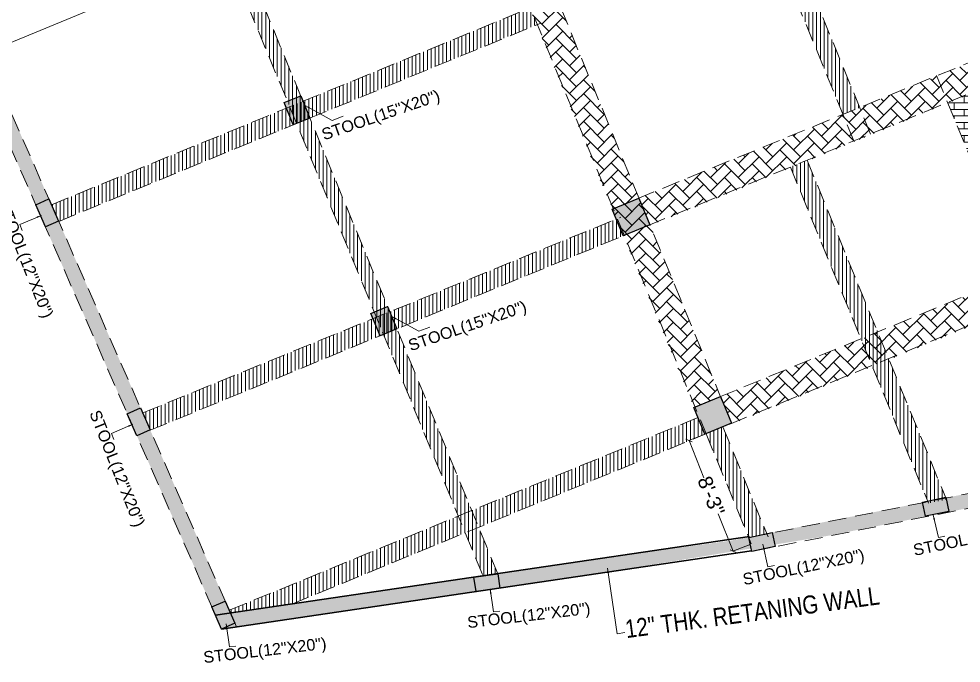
# Model space of a CAD drawing. Header units: inches. Extents: x -13956017 to 293115509, y -946740 to -305538.
# Drawn here: x 1185965 to 1186747, y -920591 to -920057 of the extents above; entities that cross this region are included whole.
import ezdxf

# ---------------------------------------------------------------- set-up
doc = ezdxf.new("R2010")
doc.units = ezdxf.units.IN
doc.header["$LTSCALE"] = 6
doc.header["$PDMODE"] = 2
doc.linetypes.add('CONTINOUS', pattern=[2000000, 1000000, 1000000])
doc.linetypes.add('DASHED2', pattern=[0.375, 0.25, -0.125])
for name, color, linetype in [('A-CUTOUT', 3, 'CONTINOUS'), ('COLL SIZE', 160, 'Continuous'), ('DIM', 7, 'Continuous'), ('door', 5, 'Continuous'), ('FITTING', 24, 'Continuous'), ('Plot Boundary', 245, 'Continuous')]:
    doc.layers.add(name, color=color, linetype=linetype)
for name, color, linetype, lineweight in [('col hatch', 13, 'Continuous', 30), ('column', 240, 'Continuous', 25), ('v.b', 200, 'Continuous', 5), ('wall', 7, 'Continuous', 30)]:
    doc.layers.add(name, color=color, linetype=linetype, lineweight=lineweight)
doc.styles.add('ARI', font='arial.ttf')
doc.styles.add('TYTLE-TEXT', font='swissel.ttf', dxfattribs={"width": 0.75, "height": 250})
doc.dimstyles.new('Copy(2) of AA', dxfattribs={"dimtxt": 12, "dimasz": 4, "dimexe": 0.18, "dimexo": 0, "dimgap": 0.09, "dimtad": 0, "dimdec": 0, "dimzin": 0, "dimdsep": 46, "dimlunit": 3, "dimtxsty": 'ARI', "dimblk": 'OBLIQUE', "dimcen": 0.09, "dimclrd": 7, "dimclre": 7, "dimclrt": 7, "dimadec": 0, "dimazin": 0, "dimtfac": 1, "dimtdec": 0, "dimtofl": 0, "dimtmove": 0, "dimatfit": 3, "dimfxl": 1, "dimtolj": 1, "dimtzin": 0, "dimlwd": 5, "dimlwe": 5, "dimarcsym": 0})
pattern_1 = [(90, (-17237.53555808961, -15772.31682772096), (-3.175, 0), [])]

# ---------------------------------------------------------------- blocks, each defined once
blk = doc.blocks.new('_Oblique')
at = {"layer": 'DIM', "color": 0, "lineweight": -2}
blk.add_line((-0.5, -0.5), (0.5, 0.5), dxfattribs=at)
blk = doc.blocks.new('*D141')
at = {"layer": 'Defpoints', "color": 0, "ltscale": 6, "transparency": 16777216}
for p in [(1186324.037431311, -919888.0419132428, -8022.922091387296), (1185911.978476333, -920058.0887407815, -17289.02613338118), (1185925.331372884, -920090.445596117)]:
    blk.add_point(p, dxfattribs=at)
at = {"layer": 'wall', "color": 7, "lineweight": 5, "ltscale": 6, "transparency": 16777216}
for p, q in [((1186324.037431311, -919888.0419132428), (1186337.458992449, -919920.5651572032)), ((1186337.390327862, -919920.3987685782), (1186137.634486271, -920002.8332035893)), ((1185925.331372884, -920090.445596117), (1186099.370474772, -920018.6238415206)), ((1185911.978476333, -920058.0887407815), (1185925.400037471, -920090.611984742))]:
    blk.add_line(p, q, dxfattribs=at)
at = {"layer": 'wall', "color": 7, "lineweight": 5, "ltscale": 6, "transparency": 16777216, "xscale": 4, "yscale": 4, "zscale": 4}
for p, rotation in [((1186337.390327862, -919920.3987685782), 22.42476301052546), ((1185925.331372884, -920090.445596117), 202.4247630105255)]:
    blk.add_blockref('_Oblique', p, dxfattribs=dict(at, rotation=rotation))
at = {"layer": 'wall', "color": 7, "ltscale": 6, "transparency": 16777216, "insert": (1186118.502480521, -920010.728522555), "char_height": 12, "attachment_point": 5, "rotation": 22.424763010525457, "style": 'ARI'}
blk.add_mtext('\\A1;37\'-2"', dxfattribs=at)
blk = doc.blocks.new('*D247')
at = {"layer": 'Defpoints', "color": 0, "ltscale": 6, "transparency": 16777216}
for p in [(1186535.440104314, -920401.2020202496, -8022.884435795179), (1186572.02886399, -920492.9930300137, -8022.884435795179), (1186557.881892293, -920498.6321459676)]:
    blk.add_point(p, dxfattribs=at)
at = {"layer": 'wall', "color": 7, "lineweight": 5, "ltscale": 6, "transparency": 16777216}
for p, q in [((1186535.440104314, -920401.2020202496), (1186521.125926754, -920406.9077860324)), ((1186521.293132617, -920406.8411362034), (1186533.645418027, -920437.8295807634)), ((1186557.881892293, -920498.6321459676), (1186545.529606882, -920467.6437014076)), ((1186572.02886399, -920492.9930300137), (1186557.714686431, -920498.6987957966))]:
    blk.add_line(p, q, dxfattribs=at)
at = {"layer": 'wall', "color": 7, "lineweight": 5, "ltscale": 6, "transparency": 16777216, "xscale": 4, "yscale": 4, "zscale": 4}
for p, rotation in [((1186521.293132617, -920406.8411362034), 111.7326909700284), ((1186557.881892293, -920498.6321459676), 291.7326909700284)]:
    blk.add_blockref('_Oblique', p, dxfattribs=dict(at, rotation=rotation))
at = {"layer": 'wall', "color": 7, "ltscale": 6, "transparency": 16777216, "insert": (1186539.587512454, -920452.7366410856), "char_height": 12, "attachment_point": 5, "rotation": 291.7326909700284, "style": 'ARI'}
blk.add_mtext('\\A1;8\'-3"', dxfattribs=at)

msp = doc.modelspace()

# ---------------------------------------------------------------- hatches: boundary and pattern name
at = {"layer": 'A-CUTOUT', "lineweight": 0, "ltscale": 0.3}
h = msp.add_hatch(dxfattribs=at)
h.set_pattern_fill('AR-BRSTD', color=256, scale=0.08)
h.set_pattern_definition([(0, (47317.64173790812, -17805.98634483048), (0, 5.419344), []), (90, (47317.64173790812, -17805.98634483048), (-8.128, 5.419344), [5.419344, -5.419344])])
h.paths.add_polyline_path([(1186757.969348197, -920117.2968823076), (1186825.496975562, -920280.68586304), (1186842.293807113, -920434.7019335352), (1186819.517382328, -920447.226165093), (1186802.143543403, -920287.9193105635), (1186735.770562839, -920126.4190492397)])
at = {"layer": 'col hatch', "lineweight": 25, "ltscale": 100, "true_color": 0x52271e}
h = msp.add_hatch(color=19, dxfattribs=at)
h.dxf.hatch_style = 1
h.paths.add_polyline_path([(1186185.202832511, -920126.599045088), (1186199.076845851, -920120.8971371766), (1186206.679389734, -920139.3958216306), (1186192.805376393, -920145.0977295421)])
h = msp.add_hatch(color=19, dxfattribs=at)
h.dxf.hatch_style = 1
h.paths.add_polyline_path([(1186257.302398504, -920301.4414873564), (1186271.176411845, -920295.739579445), (1186278.778955727, -920314.238263899), (1186264.904942387, -920319.9401718104)])
at = {"layer": 'COLL SIZE', "lineweight": 25, "ltscale": 100}
h = msp.add_hatch(color=256, dxfattribs=at)
h.dxf.hatch_style = 1
h.paths.add_polyline_path([(1185987.15598162, -920229.6150125057), (1185979.125448634, -920211.2980674488), (1185990.114769456, -920206.4742464198), (1185998.143991207, -920224.7917670504)])
h = msp.add_hatch(color=256, dxfattribs=at)
h.dxf.hatch_style = 1
h.paths.add_polyline_path([(1186063.115148804, -920402.8712452217), (1186055.084615818, -920384.5543001648), (1186066.07393664, -920379.7304791359), (1186074.103158391, -920398.0479997664)])
h = msp.add_hatch(color=256, dxfattribs=at)
h.dxf.hatch_style = 1
h.paths.add_polyline_path([(1186714.924611692, -920457.949197806), (1186734.496143939, -920453.8315376036), (1186736.96674006, -920465.5744569513), (1186717.395207814, -920469.6921171532)])
h = msp.add_hatch(color=256, dxfattribs=at)
h.dxf.hatch_style = 1
h.paths.add_polyline_path([(1186570.793565929, -920487.12157034), (1186590.365098176, -920483.0039101377), (1186592.835694297, -920494.7468294854), (1186573.264162051, -920498.8644896873)])
h = msp.add_hatch(color=256, dxfattribs=at)
h.dxf.hatch_style = 1
h.paths.add_polyline_path([(1186342.73486242, -920520.2734191084), (1186362.51106477, -920517.2898272038), (1186364.301219912, -920529.1555486134), (1186344.525017563, -920532.1391405175)])
h = msp.add_hatch(color=256, dxfattribs=at)
h.dxf.hatch_style = 1
h.paths.add_polyline_path([(1186133.400933663, -920563.1869878726), (1186125.370400677, -920544.8700428157), (1186136.359721499, -920540.0462217868), (1186144.388943251, -920558.3637424173)])
at = {"layer": 'column', "ltscale": 10}
h = msp.add_hatch(color=256, dxfattribs=at)
h.dxf.hatch_style = 1
h.paths.add_polyline_path([(1186457.493735181, -920214.8427117395), (1186479.692156526, -920205.7196590807), (1186488.815209185, -920227.9180804252), (1186466.61678784, -920237.0411330841)])
h = msp.add_hatch(color=256, dxfattribs=at)
h.dxf.hatch_style = 1
h.paths.add_polyline_path([(1186525.156237252, -920379.4806664197), (1186547.354658596, -920370.3576137611), (1186556.477711255, -920392.5560351055), (1186534.279289911, -920401.6790877642)])
at = {"layer": 'door', "lineweight": 0, "ltscale": 0.3}
h = msp.add_hatch(dxfattribs=at)
h.set_pattern_fill('AR-HBONE', color=256, scale=0.08)
h.set_pattern_definition([(45, (47317.64174987888, -17805.9864268346), (0, 11.49472783496852), [24.384, -8.128]), (135, (47323.3891098788, -17800.23906683456), (1.13686837721616e-15, 11.49472783496852), [24.384, -8.128])])
h.paths.add_polyline_path([(1186187.983592144, -919559.0644922019), (1186210.182017607, -919549.9414495658), (1186547.354640005, -920370.3576214017), (1186525.308724105, -920379.3984379194)])
h = msp.add_hatch(dxfattribs=at)
h.set_pattern_fill('AR-HBONE', color=256, scale=0.08)
h.set_pattern_definition([(45, (-16958.90230621095, -16450.29360530793), (0, 11.49472783496852), [24.384, -8.128]), (135, (-16953.15494621103, -16444.54624530789), (1.13686837721616e-15, 11.49472783496852), [24.384, -8.128])])
h.paths.add_polyline_path([(1186496.413930402, -920198.9312547543), (1186814.000644104, -920069.093136033), (1186823.27001964, -920091.2317365906), (1186489.084924777, -920228.5743057266), (1186479.692149993, -920205.71959031)])
h = msp.add_hatch(dxfattribs=at)
h.set_pattern_fill('AR-HBONE', color=256, scale=0.08)
h.set_pattern_definition([(45, (-16891.23980414029, -16614.93155998818), (0, 11.49472783496852), [24.384, -8.128]), (135, (-16885.49244414037, -16609.18419998814), (1.13686837721616e-15, 11.49472783496852), [24.384, -8.128])])
h.paths.add_polyline_path([(1186564.076432473, -920363.5692094346), (1186823.559725918, -920257.4587414847), (1186902.454652996, -920267.8526827729), (1186913.181949629, -920293.4733229436), (1186825.903267058, -920282.5952545599), (1186556.747426848, -920393.2122604068), (1186547.354652064, -920370.3575449903)])
at = {"layer": 'FITTING', "lineweight": 0, "ltscale": 0.3}
h = msp.add_hatch(dxfattribs=at)
h.set_pattern_fill('ANSI31', color=256, angle=45)
h.set_pattern_definition(pattern_1)
h.paths.add_polyline_path([(1185667.823149538, -918832.6620047267), (1185635.895530409, -918754.7828018967), (1185624.631622344, -918759.3992429976), (1185759.884331023, -919087.388927583), (1185828.510659915, -919253.808721961), (1185902.908881835, -919434.2254365667), (1185952.374864101, -919554.1811260278), (1186017.193330675, -919711.3668017497), (1186065.079125401, -919827.490514625), (1186095.782797013, -919901.9473418935), (1186130.923643187, -919987.1643786926), (1186156.897984442, -920050.1525145959), (1186207.857919263, -920173.7310596145), (1186243.524848139, -920260.223854224), (1186285.696959183, -920362.4918053425), (1186322.114654962, -920450.8052200482), (1186350.274508082, -920519.0932523768), (1186362.51106477, -920517.2898272038), (1186335.417431164, -920451.5873482574), (1186305.04429352, -920377.9320704218), (1186282.739624298, -920323.8429398277), (1186256.569165007, -920260.379214983), (1186229.395126129, -920194.48179579), (1186191.888891195, -920103.5286586143), (1186162.914683504, -920033.2658052162), (1186137.813260313, -919972.3945076617), (1186112.269856619, -919910.4514012896), (1186080.99605195, -919834.6119934922), (1186049.887294414, -919759.1728272696), (1186019.242765409, -919684.8594216388), (1186000.347783439, -919639.0388296745), (1185972.824883868, -919572.29541849), (1185942.921668419, -919499.77970846), (1185917.444917216, -919437.9982352993), (1185893.97350601, -919381.0797392954), (1185864.038777454, -919308.4876095471), (1185824.873886921, -919213.5122096608), (1185784.886707114, -919116.5427469367), (1185752.533868127, -919038.0866660324), (1185707.206641439, -918928.1675159478), (1185680.228822819, -918862.7459335912)])
h = msp.add_hatch(dxfattribs=at)
h.set_pattern_fill('ANSI31', color=256, angle=45)
h.set_pattern_definition([(90, (56088.92038792744, -17807.47920022742), (-3.175, 0), [])])
h.paths.add_polyline_path([(1186398.491486713, -919487.2620245776), (1186662.970944707, -920130.7995185605), (1186649.096931367, -920136.5014264722), (1186379.589864943, -919480.7306401415), (1186393.463880858, -919475.0287384941)])
h = msp.add_hatch(dxfattribs=at)
h.set_pattern_fill('ANSI31', color=256, angle=45)
h.set_pattern_definition([(90, (-17376.41238004621, -15432.44650567067), (-3.175, 0), [])])
h.paths.add_polyline_path([(1186337.37592357, -920069.4390176194), (1186389.700565218, -920047.9347649656), (1186395.402467954, -920061.8087657138), (1186052.848229208, -920202.5908797575), (1185998.143991207, -920224.7917670504), (1185992.234640282, -920211.3104284047)])
h = msp.add_hatch(dxfattribs=at)
h.set_pattern_fill('ANSI31', color=256, angle=45)
h.set_pattern_definition([(90, (56091.55036997516, -17805.98643778451), (-3.175, 0), [])])
h.paths.add_polyline_path([(1186612.975892601, -920198.56075429), (1186605.35273707, -920180.0118729168), (1186619.226755186, -920174.3099766243), (1186734.907909959, -920455.7886908283), (1186719.917902877, -920458.7751306578)])
h = msp.add_hatch(dxfattribs=at)
h.set_pattern_fill('ANSI31', color=256, angle=45)
h.set_pattern_definition([(90, (-17305.20996127441, -15607.65013100021), (-3.175, 0), [])])
h.paths.add_polyline_path([(1186408.578342342, -920244.6426429489), (1186460.902983989, -920223.1383902951), (1186466.604886726, -920237.0123910434), (1186124.050647979, -920377.7945050871), (1186074.217359948, -920398.3084858886), (1186067.906686666, -920383.9116360957)])
h = msp.add_hatch(dxfattribs=at)
h.set_pattern_fill('ANSI31', color=256, angle=45)
h.set_pattern_definition(pattern_1)
h.paths.add_polyline_path([(1186476.252745526, -920409.3093396696), (1186528.577387174, -920387.8050870158), (1186534.279289911, -920401.6790877641), (1186191.725051164, -920542.4612018078), (1186140.71317228, -920549.9796318884), (1186139.683760756, -920547.631634022)])
h = msp.add_hatch(dxfattribs=at)
h.set_pattern_fill('ANSI31', color=256, angle=45)
h.set_pattern_definition([(90, (55943.48166279122, -17837.00269864744), (-3.175, 0), [])])
h.paths.add_polyline_path([(1186537.341157139, -920405.827601303), (1186535.441061446, -920401.2016187413), (1186549.314846694, -920395.499826301), (1186585.661661436, -920483.9377357768), (1186570.667861643, -920486.9170749477)])
at = {"layer": 'Plot Boundary', "ltscale": 10}
h = msp.add_hatch(dxfattribs=at)
h.set_pattern_fill('AR-CONC', color=250, scale=0.06)
h.set_pattern_definition([(49.99999999999999, (-17237.53555808961, -15772.31682772096), (10.93108013976024, -0.9563451323341852), [1.143, -12.573]), (355, (-17237.53555808961, -15772.31682772096), (-2.11460528549816, 11.46341071434211), [0.9144, -10.0584350502]), (100.4514447, (-17236.62463766965, -15772.39652293094), (8.816474825421196, 10.50706511473171), [0.9714005279999998, -10.685414676]), (46.18420000000001, (-17237.53555808961, -15769.26882772101), (16.26474245352779, -2.522539675963629), [1.7145, -18.8595]), (96.63555760999994, (-17236.18016408966, -15769.47903772094), (14.24424804309018, 14.84556747586329), [1.4571013884, -16.0281364896]), (351.1841511700001, (-17237.53555808961, -15769.26882772101), (14.24424804389862, 14.84556747513196), [1.3715980242, -15.0875839152]), (21, (-17236.01155808964, -15770.030827721), (9.096863476147949, -6.135911891225256), [1.143, -12.573]), (326.0000000000001, (-17236.01155808964, -15770.030827721), (3.708121700858824, 11.05127796733916), [0.9144, -10.0584]), (71.45144499999999, (-17235.25348613365, -15770.54215371492), (12.80498515672297, 4.915366133154314), [0.971400528, -10.685396256]), (37.50000000000001, (-17237.53555808961, -15772.31682772096), (0.185316195035509, 5.073302332389186), [0, -9.93648, 0, -10.2108, 0, -10.0965]), (7.499999999999999, (-17237.53555808961, -15772.31682772096), (4.009179750618345, 6.010834489087171), [0, -5.821679999999999, 0, -9.70788, 0, -3.8481]), (327.5, (-17240.93407808966, -15772.31682772096), (8.135435710012283, -0.3437246395604066), [0, -3.81, 0, -11.8872, 0, -15.7734]), (317.5, (-17242.45807808964, -15772.31682772096), (8.887750883161083, 1.525589461999982), [0, -4.952999999999999, 0, -7.89432, 0, -11.2014])])
h.paths.add_polyline_path([(1186943.732118064, -920446.8833604113), (1186979.511570919, -920451.8923000605), (1186984.900830708, -920464.7637895481), (1186843.412143833, -920444.9560998684), (1186634.886846771, -920486.1721385568), (1186447.692688869, -920516.8648245235), (1186292.097572183, -920539.7973459533), (1186133.400933663, -920563.1869878726), (1185940.71227351, -920123.6809666374), (1185667.483289094, -919500.4694931072), (1185379.272642432, -918843.0861551821), (1185740.884960331, -918696.0772321811), (1185912.867470325, -918626.3291072135), (1186102.629700504, -918549.3703528314), (1186107.176188774, -918560.4757319068), (1185921.993452489, -918635.6683292036), (1185745.63447542, -918707.2780797044), (1185556.483463248, -918784.0819771512), (1185395.21535225, -918849.5641509779), (1185459.154246351, -918995.4031895918), (1185531.429817688, -919160.2574615849), (1185682.159622293, -919504.05899433), (1185791.192635714, -919752.7537845357), (1185887.40289254, -919972.2009857665), (1185970.424544196, -920161.566129344), (1186029.654825959, -920296.6652340537), (1186117.763482196, -920497.6333912251), (1186140.652415337, -920549.9885866033), (1186300.267492902, -920526.4635797476), (1186465.855198192, -920502.0582919663), (1186556.078919905, -920489.8133246324), (1186640.117842053, -920473.1151711503), (1186768.50412147, -920447.6053984892), (1186845.075857895, -920433.0719906511)])

# ---------------------------------------------------------------- linework, layer by layer
at = {"layer": 'col hatch', "color": 19, "lineweight": 25, "ltscale": 100, "true_color": 0x52271e}
for points, elevation in [([(1186185.202832511, -920126.599045088), (1186199.076845851, -920120.8971371766), (1186206.679389734, -920139.3958216306), (1186192.805376393, -920145.0977295421), (1186185.202832511, -920126.599045088)], -13508.91588974975), ([(1186257.302398504, -920301.4414873564), (1186271.176411845, -920295.739579445), (1186278.778955727, -920314.238263899), (1186264.904942387, -920319.9401718104), (1186257.302398504, -920301.4414873564)], -13502.82769431131)]:
    msp.add_lwpolyline(points, dxfattribs=dict(at, elevation=elevation))
at = {"layer": 'COLL SIZE', "lineweight": 25, "ltscale": 100}
for points, elevation in [([(1185987.15598162, -920229.6150125057), (1185979.125448634, -920211.2980674488), (1185990.114769456, -920206.4742464198), (1185998.143991207, -920224.7917670504), (1185987.15598162, -920229.6150125057)], -19913.2677820381), ([(1186063.115148804, -920402.8712452217), (1186055.084615818, -920384.5543001648), (1186066.07393664, -920379.7304791359), (1186074.103158391, -920398.0479997664), (1186063.115148804, -920402.8712452217)], -19794.58000227964), ([(1186714.924611692, -920457.949197806), (1186734.496143939, -920453.8315376036), (1186736.96674006, -920465.5744569513), (1186717.395207814, -920469.6921171532), (1186714.924611692, -920457.949197806)], -8022.884435795178), ([(1186570.793565929, -920487.12157034), (1186590.365098176, -920483.0039101377), (1186592.835694297, -920494.7468294854), (1186573.264162051, -920498.8644896873), (1186570.793565929, -920487.12157034)], -8022.884435795179), ([(1186342.73486242, -920520.2734191084), (1186362.51106477, -920517.2898272038), (1186364.301219912, -920529.1555486134), (1186344.525017563, -920532.1391405175), (1186342.73486242, -920520.2734191084)], -13459.77636011887), ([(1186133.400933663, -920563.1869878726), (1186125.370400677, -920544.8700428157), (1186136.359721499, -920540.0462217868), (1186144.388943251, -920558.3637424173), (1186133.400933663, -920563.1869878726)], -19470.42065313823)]:
    msp.add_lwpolyline(points, dxfattribs=dict(at, elevation=elevation))
at = {"layer": 'column', "ltscale": 10, "elevation": -8022.884435795179}
for points in [[(1186457.493735181, -920214.8427117395), (1186479.692156526, -920205.7196590807), (1186488.815209185, -920227.9180804252), (1186466.61678784, -920237.0411330841), (1186457.493735181, -920214.8427117395)], [(1186525.156237252, -920379.4806664197), (1186547.354658596, -920370.3576137611), (1186556.477711255, -920392.5560351055), (1186534.279289911, -920401.6790877642), (1186525.156237252, -920379.4806664197)]]:
    msp.add_lwpolyline(points, dxfattribs=at)
at = {"layer": 'v.b', "linetype": 'DASHED2', "ltscale": 10}
for p, q in [((1185623.576006117, -918756.8393590824, -8010.108219088374), (1186350.291076028, -920519.1334298754, -13459.77636011887)), ((1186362.511081716, -920517.2898246472, -13459.77636011887), (1185634.694561218, -918752.324720985, -8010.109123361724)), ((1185390.262810342, -918838.2678350066, 5509.876187883996), (1186145.708289134, -920561.3730575958, -19150.04367516137)), ((1185379.272642432, -918843.0861551821, 5509.876187883996), (1186133.400933663, -920563.1869878726, -19470.42065313823)), ((1186384.195845448, -919452.477541789, -8022.884435795178), (1186671.952269876, -920152.6530853205, -8022.884435795178)), ((1186370.321832108, -919458.1794497008, -8022.884435795178), (1186658.078256536, -920158.3549932323, -8022.884435795178)), ((1186201.058923238, -919527.7428738535, -8022.884435795179), (1186556.476994631, -920392.5563513519, -8022.884435795179)), ((1186178.860501893, -919536.8659265123, -8022.884435795179), (1186535.440104314, -920401.2020202494, -8037.561601383883)), ((1185992.234640282, -920211.3104284047, -19598.75671222849), (1186392.675609244, -920046.7381829335, -7916.335692536466)), ((1185998.258192719, -920225.0522530684, -19589.37309004264), (1186398.377517156, -920060.6121962738, -7916.335692536466)), ((1186457.493873662, -920214.8430486945, -8022.884435795179), (1186818.306910215, -920066.8776270023)), ((1186466.604886726, -920237.0123910434, -16950.77204478203), (1186827.460380458, -920088.7394040584)), ((1186726.649686622, -920104.2259236643, -8022.884435795178), (1186803.435279553, -920291.062392643, -8022.884435795178)), ((1186619.230936971, -920174.3201518646, -8022.884435795178), (1186734.907909959, -920455.7886908283, -8022.884435795178)), ((1186605.356918855, -920180.0220481572, -8022.884435795178), (1186719.917902877, -920458.7751306578, -8022.884435795178)), ((1186067.906686666, -920383.9116360957, -19794.58000227964), (1186464.775175232, -920221.5806251884, -7910.24749709802)), ((1186074.217359949, -920398.3084858885, -19470.6853102177), (1186470.477083144, -920235.4546385286, -7910.24749709802)), ((1186525.156237252, -920379.4806664196, -8022.884435795179), (1186816.510617677, -920259.7408442764, -8022.884435795179)), ((1186534.279289911, -920401.6790877642, -8022.884435795179), (1186825.633670336, -920281.939265621, -8022.884435795179)), ((1186139.683760757, -920547.6316340219, -19159.45576932867), (1186532.633541172, -920386.1380988125, -7695.581864762387)), ((1186191.725051164, -920542.4612018078, -17906.61783711825), (1186538.335449083, -920400.0121121528, -7695.581864762387)), ((1186535.440104314, -920401.2020202493, -8022.884435795179), (1186572.965189435, -920492.506859603, -8022.884435795179)), ((1186549.314846694, -920395.4998263008, -8022.884435795179), (1186586.839931815, -920486.8046656544, -8022.884435795179)), ((1186570.837259247, -920487.3292477919, -8022.884435795178), (1186841.073410695, -920433.186209159, -6120.178434088314)), ((1186573.264162051, -920498.8644896873, -8022.884435795178), (1186843.412143833, -920444.9560998684, -6120.178434088314))]:
    msp.add_line(p, q, dxfattribs=at)
at = {"layer": 'wall', "color": 5, "ltscale": 6}
for p, q in [((1186571.410948435, -920486.5008660262, -8022.884435795179), (1186128.405816809, -920551.7935621652, -19554.90247460074)), ((1186573.16067664, -920498.3726161586, -8022.884435795179), (1186133.400933663, -920563.1869878726, -19470.42065313823))]:
    msp.add_line(p, q, dxfattribs=at)

# ---------------------------------------------------------------- texts
at = {"layer": 'COLL SIZE', "linetype": 'ByBlock', "style": 'TYTLE-TEXT', "width": 0.8133836126602346}
msp.add_text('12" THK. RETANING WALL', height=15.00675748188073, rotation=7.594458509916318, dxfattribs=at).set_placement((1186469.388341645, -920570.7292342851, -15209.14944500771))
at = {"layer": 'wall', "lineweight": 25, "style": 'ARI'}
for s, height, rotation, p in [('STOOL(15"X20")', 9.599999999999998, 18.92687248981113, (1186218.415374238, -920157.9366539938, -14329.71433198165)), ('STOOL(12"X20")', 9.599999999999998, 291.6154977829513, (1185947.539778, -920210.7769999116, 46.39665955481905)), ('STOOL(15"X20")', 9.599999999999998, 18.92687248981113, (1186290.306840169, -920332.8646207144, -14323.6261365432)), ('STOOL(12"X20")', 9.599999999999998, 291.6154977829513, (1186023.49763309, -920384.033808578, 165.0844393132757)), ('STOOL(12"X20")', 9.6, 11.74831560233518, (1186708.417732748, -920502.5300427781, -14323.6261365432)), ('STOOL(12"X20")', 9.6, 11.74831560233518, (1186566.985540146, -920526.838965916, -14323.6261365432)), ('STOOL(12"X20")', 9.599999999999998, 6.653548815268162, (1186337.8216883, -920562.4558899455, -14323.6261365432)), ('STOOL(12"X20")', 9.599999999999998, 6.653548815268162, (1186118.859527605, -920591.444080263, 165.0844393132757))]:
    msp.add_text(s, height=height, rotation=rotation, dxfattribs=at).set_placement(p)

# ---------------------------------------------------------------- dimensions: what is measured, and where the dimension line sits
at = {"layer": 'wall', "color": 2, "ltscale": 6}
dim = msp.add_linear_dim(base=(1185925.331372884, -920090.445596117), p1=(1186324.037431311, -919888.0419132428, -8022.922091387296), p2=(1185911.978476333, -920058.0887407814, -17289.02613338118), angle=202.4247630105026, dimstyle='Copy(2) of AA', override={"dimfxl": 0.18, "dimarcsym": 1}, dxfattribs=at)
dim.commit()
dim.dimension.update_dxf_attribs({"geometry": '*D141', "text_midpoint": (1186118.502480521, -920010.728522555), "dimtype": 129})
at = {"layer": 'wall', "color": 5, "ltscale": 6}
dim = msp.add_aligned_dim(p1=(1186535.440104314, -920401.2020202494, -8022.884435795179), p2=(1186572.02886399, -920492.9930300136, -8022.884435795179), distance=-15.229459509033461, dimstyle='Copy(2) of AA', override={"dimfxl": 0.18, "dimarcsym": 1}, dxfattribs=at)
dim.commit()
dim.dimension.update_dxf_attribs({"geometry": '*D247', "text_midpoint": (1186539.587512454, -920452.7366410856)})

# ---------------------------------------------------------------- leaders
for points in [[(1186202.639559762, -920129.009008237, -12807.09683691555), (1186225.054854774, -920141.3376879925, -12807.09683691555), (1186234.314928554, -920137.8187969463, -12807.09683691555)], [(1185983.878228316, -920220.1305053415, 6347.138360302843), (1185966.091377157, -920227.6413623568, 6347.138360302843), (1185967.973373222, -920232.6805968884, 6347.138360302843)], [(1186274.531025692, -920303.9369749577, -12801.0086414771), (1186296.946320705, -920316.2656547131, -12801.0086414771), (1186306.206394484, -920312.746763667, -12801.0086414771)], [(1186059.836083406, -920393.3873140079, 6465.826140061299), (1186042.049232248, -920400.8981710232, 6465.826140061299), (1186043.931228312, -920405.9374055548, 6465.826140061299)], [(1186723.860009852, -920468.331985625, -8022.884435795178), (1186728.211722995, -920487.1428239889, -8022.884435795178), (1186733.498923286, -920486.152214613, -8022.884435795178)], [(1186582.42781725, -920492.6409087628, -8022.884435795178), (1186586.779530394, -920511.4517471268, -8022.884435795178), (1186592.066730685, -920510.4611377509, -8022.884435795178)], [(1186356.239856812, -920529.764268636, -8022.884435795178), (1186358.9039122, -920548.8872353549, -8022.884435795178), (1186364.25819312, -920548.3700606441, -8022.884435795178)], [(1186137.277696117, -920558.7524589535, 6465.826140061299), (1186139.941751505, -920577.8754256724, 6465.826140061299), (1186145.296032425, -920577.3582509616, 6465.826140061299)]]:
    msp.add_leader(points, dimstyle='Copy(2) of AA', override={"dimgap": 0.09, "dimtad": 0, "dimfxl": 0.18, "dimarcsym": 1}, dxfattribs=at)
at = {"layer": 'wall', "color": 2, "ltscale": 6}
msp.add_leader([(1186453.576800099, -920512.6924415539, -15124.18330104295), (1186461.628455272, -920567.1745948724, -15124.18330104295), (1186467.966791084, -920565.9528479148, -15124.18330104295)], dimstyle='Copy(2) of AA', override={"dimgap": 0.09, "dimtad": 0, "dimfxl": 2, "dimarcsym": 1}, dxfattribs=at)

doc.saveas('drawing.dxf')
